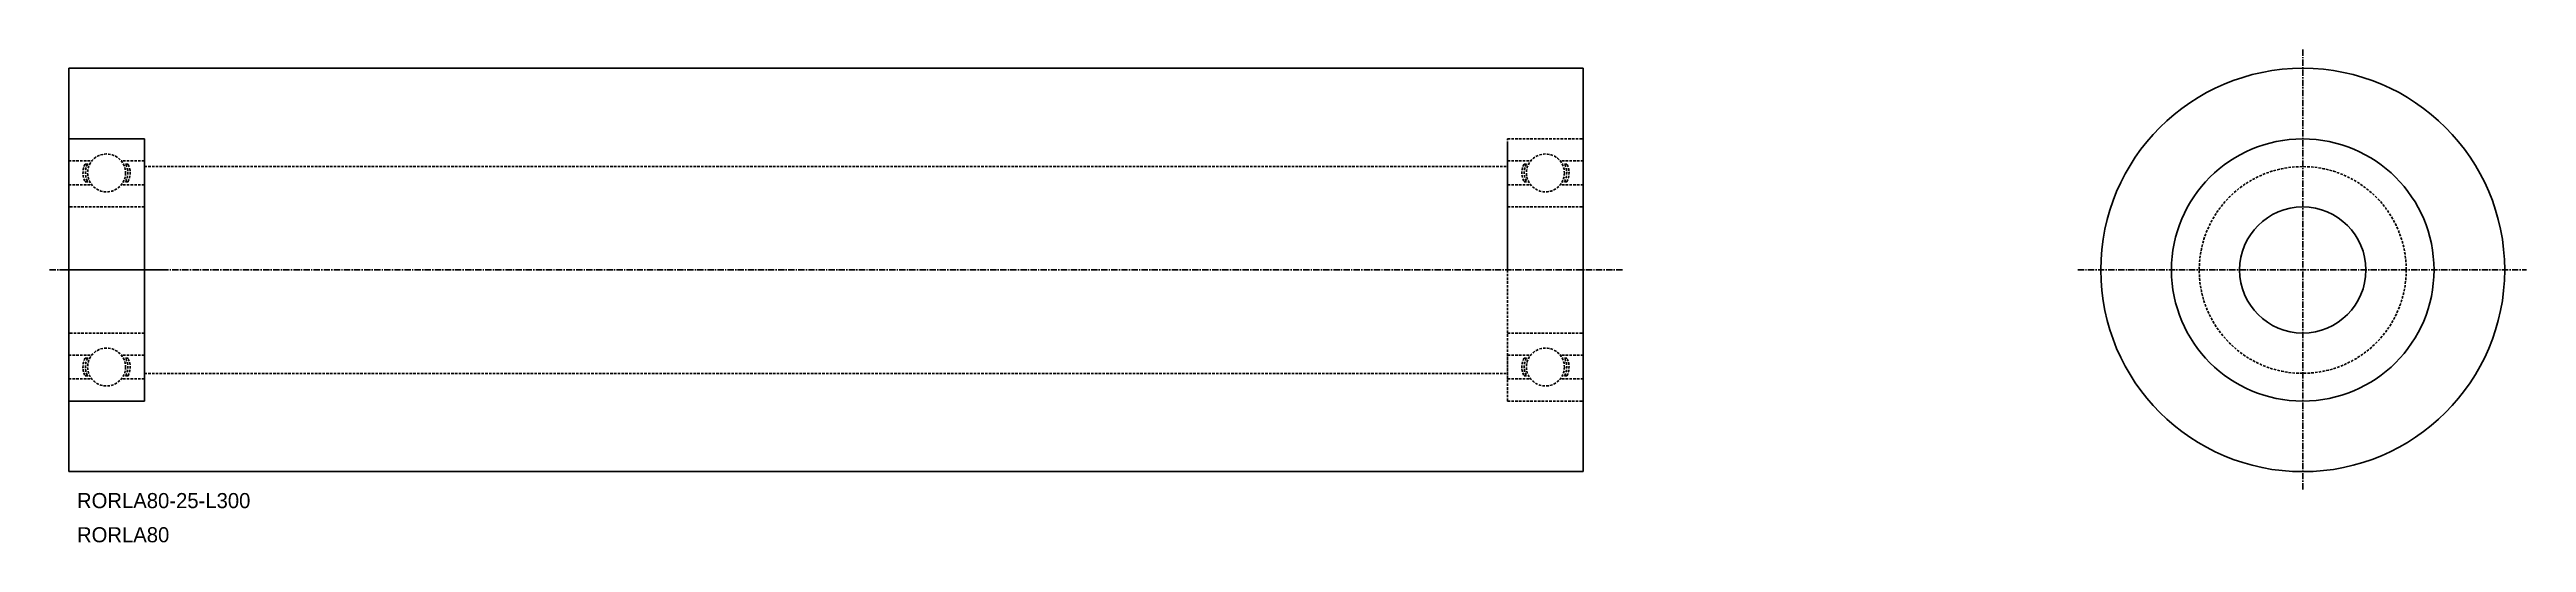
# Model space of a CAD drawing. Extents: x 42 to 532, y -36 to 62.
import ezdxf

# ---------------------------------------------------------------- set-up
doc = ezdxf.new("R2010")
doc.units = 0
doc.linetypes.add('CENTER', pattern=[2, 1.25, -0.25, 0.25, -0.25])
doc.linetypes.add('DASHED', pattern=[0.75, 0.5, -0.25])
doc.layers.get('0').update_dxf_attribs({"linetype": 'CONTINUOUS'})
doc.layers.add('CENTER', color=1, linetype='CENTER')

msp = doc.modelspace()

# ---------------------------------------------------------------- linework, layer by layer
at = {"color": 7, "linetype": 'CONTINUOUS'}
for p, q in [((45.33, 58.55), (45.33, -21.45)), ((45.33, 58.55), (345.33, 58.55)), ((345.33, 58.55), (345.33, -21.45)), ((45.33, -21.45), (345.33, -21.45))]:
    msp.add_line(p, q, dxfattribs=at)
at = {"color": 3, "linetype": 'CONTINUOUS'}
for p, q in [((60.33, 44.55), (45.33, 44.55)), ((60.33, -7.45), (60.33, 44.55)), ((60.33, -7.45), (45.33, -7.45))]:
    msp.add_line(p, q, dxfattribs=at)
at = {"color": 3, "linetype": 'DASHED'}
for p, q in [((330.33, -7.45), (330.33, 44.55)), ((330.33, 44.55), (345.33, 44.55)), ((45.33, 40.17), (49.91, 40.17)), ((48.59, 39.54), (49.49, 39.54)), ((60.33, 40.17), (55.75, 40.17)), ((57.08, 39.54), (56.17, 39.54)), ((330.33, 18.55), (330.33, 43.55)), ((330.33, 40.17), (334.91, 40.17)), ((330.33, 40.17), (330.33, 35.43)), ((333.59, 39.54), (334.49, 39.54)), ((345.33, 40.17), (340.75, 40.17)), ((342.08, 39.54), (341.17, 39.54)), ((45.33, 35.43), (49.91, 35.43)), ((48.59, 36.06), (49.49, 36.06)), ((60.33, 35.43), (55.75, 35.43)), ((57.08, 36.06), (56.17, 36.06)), ((60.33, 39.05), (330.33, 39.05)), ((330.33, 35.43), (334.91, 35.43)), ((333.59, 36.06), (334.49, 36.06)), ((345.33, 35.43), (340.75, 35.43)), ((342.08, 36.06), (341.17, 36.06)), ((60.33, 31.05), (45.33, 31.05)), ((330.33, 31.05), (345.33, 31.05)), ((344.33, 31.05), (331.33, 31.05)), ((330.33, 18.55), (330.33, -6.45)), ((60.33, 6.05), (45.33, 6.05)), ((330.33, 6.05), (345.33, 6.05)), ((344.33, 6.05), (331.33, 6.05)), ((45.33, 1.67), (49.91, 1.67)), ((48.59, 1.04), (49.49, 1.04)), ((60.33, 1.67), (55.75, 1.67)), ((57.08, 1.04), (56.17, 1.04)), ((330.33, -3.07), (330.33, 1.67)), ((330.33, 1.67), (334.91, 1.67)), ((333.59, 1.04), (334.49, 1.04)), ((345.33, 1.67), (340.75, 1.67)), ((342.08, 1.04), (341.17, 1.04)), ((45.33, -3.07), (49.91, -3.07)), ((48.59, -2.44), (49.49, -2.44)), ((60.33, -3.07), (55.75, -3.07)), ((57.08, -2.44), (56.17, -2.44)), ((60.33, -1.95), (330.33, -1.95)), ((330.33, -3.07), (334.91, -3.07)), ((333.59, -2.44), (334.49, -2.44)), ((345.33, -3.07), (340.75, -3.07)), ((342.08, -2.44), (341.17, -2.44)), ((330.33, -7.45), (345.33, -7.45)), ((344.33, -7.45), (331.33, -7.45))]:
    msp.add_line(p, q, dxfattribs=at)
at = {"color": 7, "linetype": 'CONTINUOUS'}
for radius in [40, 26, 12.5]:
    msp.add_circle((487.83, 18.55), radius, dxfattribs=at)
at = {"color": 3, "linetype": 'DASHED'}
for centre, radius in [((52.83, 37.8), 3.76), ((337.83, 37.8), 3.76), ((487.83, 18.55), 20.5), ((52.83, -0.7), 3.76), ((337.83, -0.7), 3.76)]:
    msp.add_circle(centre, radius, dxfattribs=at)
for centre, start, end in [((51.92, 37.8), 152.4689, 207.5307), ((52.39, 37.8), 152.469, 207.5305), ((53.28, 37.8), 332.4695, 27.531), ((53.74, 37.8), 332.4693, 27.5311), ((336.92, 37.8), 152.4689, 207.5307), ((337.39, 37.8), 152.469, 207.5305), ((338.28, 37.8), 332.4695, 27.531), ((338.74, 37.8), 332.4693, 27.5311), ((51.92, -0.7), 152.4693, 207.5311), ((52.39, -0.7), 152.4695, 207.531), ((53.28, -0.7), 332.469, 27.5305), ((53.74, -0.7), 332.4689, 27.5307), ((336.92, -0.7), 152.4693, 207.5311), ((337.39, -0.7), 152.4695, 207.531), ((338.28, -0.7), 332.469, 27.5305), ((338.74, -0.7), 332.4689, 27.5307)]:
    msp.add_arc(centre, 3.76, start, end, dxfattribs=at)
at = {"layer": 'CENTER', "color": 1, "linetype": 'CENTER'}
for p, q in [((487.83, 62.28), (487.83, -25.13)), ((41.53, 18.55), (64.13, 18.55)), ((43.83, 18.55), (353.12, 18.55)), ((443.28, 18.55), (532.14, 18.55))]:
    msp.add_line(p, q, dxfattribs=at)

# ---------------------------------------------------------------- texts
at = {"color": 7, "linetype": 'CONTINUOUS'}
for s, p in [('RORLA80-25-L300', (46.97, -28.69)), ('RORLA80', (46.97, -35.46))]:
    msp.add_text(s, height=3, dxfattribs=at).set_placement(p)

doc.saveas('drawing.dxf')
